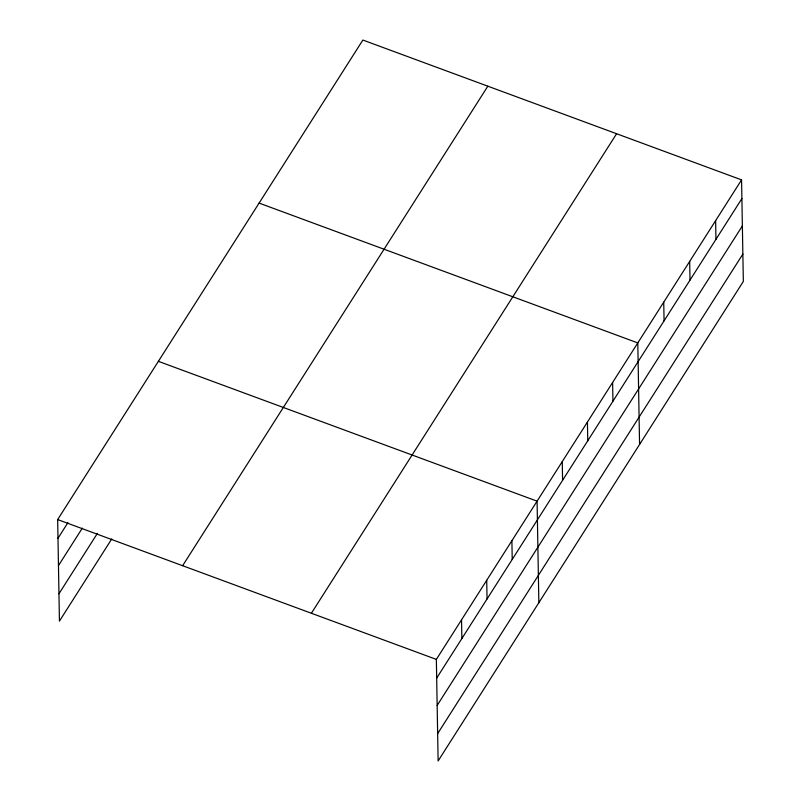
<?xml version="1.0" encoding="UTF-8"?>
<svg xmlns="http://www.w3.org/2000/svg" width="801" height="801" viewBox="0 0 801 801"><rect width="100%" height="100%" fill="white"/><g stroke="black" fill="none" stroke-linecap="round" stroke-linejoin="round"><path stroke-width="1.2" d="M111.78 538.873L59.434 621.115L57.662 519.569L362.873 40.05L741.566 179.885L743.338 281.431L438.127 760.95L436.355 659.403L741.566 179.885M57.982 538.272L67.925 522.653M58.463 565.606L82.313 528.129M58.954 593.781L97.382 533.396M182.628 565.706L487.839 86.198M311.389 613.256L616.6 133.737M436.685 678.107L741.896 198.588M437.156 705.441L742.377 225.922M437.656 733.606L742.867 254.097M259.093 203.084L637.796 342.918L639.568 444.465M158.378 361.331L537.081 501.156L538.853 602.712M57.662 519.569L436.355 659.403M715.623 220.635L715.954 239.349M689.681 261.396L690.011 280.1M663.739 302.157L664.069 320.861M612.615 382.477L612.945 401.181M587.433 422.037L587.764 440.74M562.262 461.596L562.582 480.3M511.899 540.715L512.219 559.418M486.718 580.274L487.048 598.978M461.536 619.834L461.867 638.537"/></g></svg>
